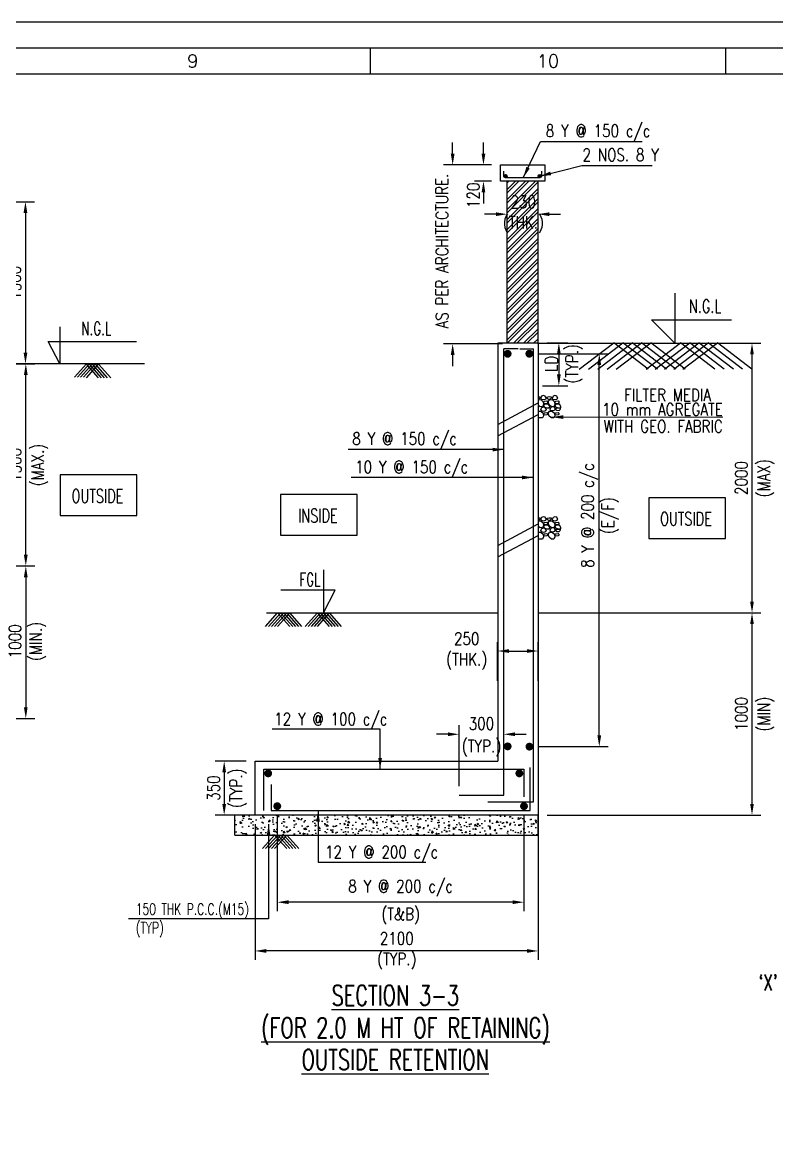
# Model space of a CAD drawing. Extents: x -69352 to 1013721, y -547461 to -186867.
# Drawn here: x 572259 to 589058, y -465684 to -441077 of the extents above; entities that cross this region are included whole.
import ezdxf
from ezdxf.enums import TextEntityAlignment as Align
from ezdxf.lldxf.tags import DXFTag

# ---------------------------------------------------------------- set-up
doc = ezdxf.new("R2010")
doc.units = 0
doc.header["$LTSCALE"] = 500
doc.header["$MEASUREMENT"] = 0
doc.header["$PDMODE"] = 35
doc.header["$PDSIZE"] = -15
doc.linetypes.add('HIDDEN2', pattern=[0.1875, 0.125, -0.0625])
doc.layers.get('DEFPOINTS').update_dxf_attribs({"color": 4})
for name, color, linetype in [('BEAM', 4, 'Continuous'), ('Layer1', 7, 'Continuous'), ('LEVEL SECTION', 3, 'Continuous'), ('PCC', 7, 'Continuous'), ('PNA', 10, 'Continuous'), ('S-BASEMENT SECTION', 4, 'Continuous'), ('S-COLUMN HATCH', 8, 'Continuous'), ('S-CONCRET LINE', 4, 'Continuous'), ('S-DIM-1', 5, 'Continuous'), ('S-DIMANTION', 5, 'Continuous'), ('S-FILLING', 9, 'Continuous'), ('S-HATCH', 253, 'Continuous'), ('S-LEVEL SECTION', 3, 'Continuous'), ('S-REINFORCEMENT', 6, 'Continuous'), ('S-RETAINING WALL', 6, 'Continuous'), ('S-SECTION MARK', 1, 'Continuous'), ('S-TEXT', 2, 'Continuous'), ('S-TEXT-1', 4, 'Continuous'), ('S-TEXT-1 @ 1', 4, 'Continuous'), ('S-TITIL', 6, 'Continuous'), ('ST', 6, 'Continuous'), ('TEXT NORMAL', 4, 'Continuous')]:
    doc.layers.add(name, color=color, linetype=linetype)
for name, color, linetype, lineweight in [('hatch', 7, 'Continuous', 5), ('RIDE-PROFILE', 8, 'Continuous', 25), ('S-CONCRETE', 4, 'Continuous', 25)]:
    doc.layers.add(name, color=color, linetype=linetype, lineweight=lineweight)
doc.styles.add('ROMANS', font='simplex.shx', dxfattribs={"width": 0.8, "height": 275})
tags = doc.linetypes.add('HIDDEN', pattern=[0.375, 0.25, -0.125]).pattern_tags.tags
tags[6:7] = [DXFTag(74, 4), DXFTag(75, 0), DXFTag(340, '0'), DXFTag(46, 1.0), DXFTag(50, 0.0), DXFTag(44, 0.0), DXFTag(45, 0.0)]
tags[4:5] = [DXFTag(74, 4), DXFTag(75, 0), DXFTag(340, '0'), DXFTag(46, 1.0), DXFTag(50, 0.0), DXFTag(44, 0.0), DXFTag(45, 0.0)]
doc.dimstyles.new('3-100', dxfattribs={"dimtxt": 250, "dimasz": 250, "dimexe": 150, "dimexo": 60, "dimgap": 75, "dimtad": 1, "dimdec": 0, "dimlfac": 0.333333, "dimzin": 0, "dimdsep": 46, "dimtxsty": 'ROMANS', "dimcen": -300, "dimclrd": 5, "dimclre": 5, "dimclrt": 4, "dimadec": 0, "dimazin": 0, "dimtfac": 1, "dimtdec": 0, "dimtix": 1, "dimtofl": 0, "dimtmove": 2, "dimatfit": 3, "dimfxl": 0, "dimtolj": 1, "dimtzin": 0, "dimarcsym": 0})
doc.dimstyles.new('dim100', dxfattribs={"dimtxt": 250, "dimasz": 250, "dimexe": 200, "dimexo": 200, "dimgap": 100, "dimtad": 1, "dimdec": 0, "dimzin": 0, "dimdsep": 46, "dimtxsty": 'ROMANS', "dimcen": 0, "dimclrd": 5, "dimclre": 5, "dimclrt": 4, "dimadec": 0, "dimazin": 0, "dimtfac": 1, "dimtdec": 0, "dimtix": 1, "dimtofl": 0, "dimtmove": 2, "dimatfit": 3, "dimfxl": 0, "dimtolj": 1, "dimtzin": 0, "dimlwd": -1, "dimlwe": -1, "dimarcsym": 0})
doc.dimstyles.new('dim33.33', dxfattribs={"dimtxt": 250, "dimasz": 250, "dimexe": 200, "dimexo": 200, "dimgap": 100, "dimtad": 1, "dimdec": 0, "dimlfac": 0.333331, "dimzin": 0, "dimdsep": 46, "dimtxsty": 'ROMANS', "dimcen": 0, "dimclrd": 5, "dimclre": 5, "dimclrt": 4, "dimadec": 0, "dimazin": 0, "dimtfac": 1, "dimtdec": 0, "dimtix": 1, "dimtofl": 0, "dimtmove": 2, "dimatfit": 3, "dimfxl": 0, "dimtolj": 1, "dimtzin": 0, "dimlwd": -1, "dimlwe": -1, "dimarcsym": 0})

# ---------------------------------------------------------------- blocks, each defined once
blk = doc.blocks.new('*D1055')
at = {"layer": 'DEFPOINTS', "color": 0}
for p in [(583743, -454223), (588504, -454223), (583743, -458723)]:
    blk.add_point(p, dxfattribs=at)
at = {"layer": 'S-DIM-1', "color": 5}
for p, q in [((583943, -454223), (588704, -454223)), ((588504, -458473), (588504, -454473)), ((583943, -458723), (588704, -458723))]:
    blk.add_line(p, q, dxfattribs=at)
for points in [[(588545, -454473), (588462, -454473), (588504, -454223)], [(588462, -458473), (588545, -458473), (588504, -458723)]]:
    blk.add_solid(points, dxfattribs=at)
at = {"layer": 'S-DIM-1', "color": 4, "char_height": 275, "attachment_point": 5, "rotation": 90, "style": 'ROMANS'}
for s, insert in [('\\A1;1000', (588266, -456473)), ('(MIN)', (588813, -456473))]:
    blk.add_mtext(s, dxfattribs=dict(at, insert=insert))
blk = doc.blocks.new('*D1056')
at = {"layer": 'DEFPOINTS', "color": 0}
for p in [(583743, -445351), (583053, -446217), (583743, -446217)]:
    blk.add_point(p, dxfattribs=at)
at = {"layer": 'S-DIM-1', "color": 5}
for p, q in [((582803, -445351), (582553, -445351)), ((583053, -446017), (583053, -445151)), ((583743, -446017), (583743, -445151)), ((583993, -445351), (584243, -445351))]:
    blk.add_line(p, q, dxfattribs=at)
for points in [[(582803, -445393), (582803, -445309), (583053, -445351)], [(583993, -445309), (583993, -445393), (583743, -445351)]]:
    blk.add_solid(points, dxfattribs=at)
at = {"layer": 'S-DIM-1', "color": 4, "insert": (583413, -445351), "char_height": 275, "attachment_point": 5, "style": 'ROMANS'}
blk.add_mtext('\\A1;230\\P(THK.)', dxfattribs=at)
blk = doc.blocks.new('*D1057')
at = {"layer": 'DEFPOINTS', "color": 0}
for p in [(577938, -458525), (583429, -458525), (577938, -460662)]:
    blk.add_point(p, dxfattribs=at)
at = {"layer": 'S-DIM-1', "color": 5}
for p, q in [((577938, -458725), (577938, -460862)), ((583429, -458725), (583429, -460862)), ((583179, -460662), (578188, -460662))]:
    blk.add_line(p, q, dxfattribs=at)
for points in [[(578188, -460620), (578188, -460703), (577938, -460662)], [(583179, -460703), (583179, -460620), (583429, -460662)]]:
    blk.add_solid(points, dxfattribs=at)
at = {"layer": 'S-DIM-1', "color": 4, "char_height": 275, "attachment_point": 5, "style": 'ROMANS'}
for s, insert in [('\\A1;8 Y @ 200 c/c', (580683, -460352)), ('(T&B)', (580683, -460971))]:
    blk.add_mtext(s, dxfattribs=dict(at, insert=insert))
blk = doc.blocks.new('*D1058')
at = {"layer": 'DEFPOINTS', "color": 0}
for p in [(583743, -458622), (577443, -458723), (577443, -461747)]:
    blk.add_point(p, dxfattribs=at)
at = {"layer": 'S-DIM-1', "color": 5}
for p, q in [((577443, -458923), (577443, -461947)), ((583743, -458822), (583743, -461947)), ((583493, -461747), (577693, -461747))]:
    blk.add_line(p, q, dxfattribs=at)
for points in [[(577693, -461705), (577693, -461789), (577443, -461747)], [(583493, -461789), (583493, -461705), (583743, -461747)]]:
    blk.add_solid(points, dxfattribs=at)
at = {"layer": 'S-DIM-1', "color": 4, "insert": (580597, -461743), "char_height": 275, "attachment_point": 5, "style": 'ROMANS'}
blk.add_mtext('\\A1;2100\\Fsimplex.shx|c1;\\P(TYP.)', dxfattribs=at)
blk = doc.blocks.new('*D1059')
at = {"layer": 'DEFPOINTS', "color": 0}
for p in [(583548, -448457), (585105, -448457), (583550, -457200)]:
    blk.add_point(p, dxfattribs=at)
at = {"layer": 'S-DIM-1', "color": 5}
for p, q in [((583748, -448457), (585305, -448457)), ((585105, -456950), (585105, -448707)), ((583750, -457200), (585305, -457200))]:
    blk.add_line(p, q, dxfattribs=at)
for points in [[(585146, -448707), (585063, -448707), (585105, -448457)], [(585063, -456950), (585146, -456950), (585105, -457200)]]:
    blk.add_solid(points, dxfattribs=at)
at = {"layer": 'S-DIM-1', "color": 4, "insert": (585118, -452057), "char_height": 275, "attachment_point": 5, "rotation": 90, "style": 'ROMANS'}
blk.add_mtext('\\A1;8 Y @ 200 c/c\\P(E/F)', dxfattribs=at)
blk = doc.blocks.new('*D1060')
at = {"layer": 'DEFPOINTS', "color": 0}
for p in [(583743, -448223), (588504, -448223), (588504, -454223)]:
    blk.add_point(p, dxfattribs=at)
at = {"layer": 'S-DIM-1', "color": 5}
for p, q in [((583943, -448223), (588704, -448223)), ((588504, -453973), (588504, -448473)), ((588704, -454223), (588704, -454223))]:
    blk.add_line(p, q, dxfattribs=at)
for points in [[(588545, -448473), (588462, -448473), (588504, -448223)], [(588462, -453973), (588545, -453973), (588504, -454223)]]:
    blk.add_solid(points, dxfattribs=at)
at = {"layer": 'S-DIM-1', "color": 4, "char_height": 275, "attachment_point": 5, "rotation": 90, "style": 'ROMANS'}
for s, insert in [('\\A1;2000', (588266, -451223)), ('(MAX)', (588813, -451223))]:
    blk.add_mtext(s, dxfattribs=dict(at, insert=insert))
blk = doc.blocks.new('*D1061')
at = {"layer": 'DEFPOINTS', "color": 0}
for p in [(582978, -456925), (581985, -458283), (582978, -458283)]:
    blk.add_point(p, dxfattribs=at)
at = {"layer": 'S-DIMANTION', "color": 5, "ltscale": 0.3}
for p, q in [((581735, -456925), (581485, -456925)), ((581985, -458083), (581985, -456725)), ((582978, -458083), (582978, -456725)), ((583228, -456925), (583478, -456925))]:
    blk.add_line(p, q, dxfattribs=at)
at = {"layer": 'S-DIMANTION', "color": 5}
for points in [[(581735, -456966), (581735, -456883), (581985, -456925)], [(583228, -456883), (583228, -456966), (582978, -456925)]]:
    blk.add_solid(points, dxfattribs=at)
at = {"layer": 'S-DIMANTION', "color": 4, "char_height": 275, "attachment_point": 5, "style": 'ROMANS'}
for s, insert in [('\\A1;300', (582482, -456687)), ('(TYP.)', (582482, -457234))]:
    blk.add_mtext(s, dxfattribs=dict(at, insert=insert))
blk = doc.blocks.new('*D1074')
at = {"layer": 'DEFPOINTS', "color": 0}
for p in [(583743, -455072), (582843, -455939), (583743, -455939)]:
    blk.add_point(p, dxfattribs=at)
at = {"layer": 'S-DIM-1', "color": 5}
for p, q in [((582843, -455739), (582843, -454872)), ((583743, -455739), (583743, -454872)), ((583093, -455072), (583493, -455072))]:
    blk.add_line(p, q, dxfattribs=at)
for points in [[(583093, -455031), (583093, -455114), (582843, -455072)], [(583493, -455114), (583493, -455031), (583743, -455072)]]:
    blk.add_solid(points, dxfattribs=at)
at = {"layer": 'S-DIM-1', "color": 4, "insert": (582154, -455072), "char_height": 275, "attachment_point": 5, "style": 'ROMANS'}
blk.add_mtext('\\A1;250\\P(THK.)', dxfattribs=at)
blk = doc.blocks.new('SHEET')
at = {"elevation": -8, "flags": 128}
blk.add_lwpolyline([(674017, -125881), (763101, -125881), (763101, -63214), (674017, -63214)], close=True, dxfattribs=at)
at = {"layer": 'PNA'}
for p, q in [((740301, -63743, -8), (740301, -64273, -8)), ((747548, -63743, -8), (747548, -64273, -8))]:
    blk.add_line(p, q, dxfattribs=at)
at = {"layer": 'PNA', "color": 1, "elevation": -8}
for points in [[(675076, -125351), (762572, -125351), (762572, -63743), (675076, -63743)], [(676135, -124822), (762042, -124822), (762042, -64273), (676135, -64273)]]:
    blk.add_lwpolyline(points, close=True, dxfattribs=at)
at = {"layer": 'PNA', "style": 'ROMANS'}
for s, height, p in [('9', 265, (736678, -64008, -8)), ('10', 264.8, (743925, -64008, -8))]:
    blk.add_text(s, height=height, dxfattribs=at).set_placement(p, align=Align.MIDDLE)
blk = doc.blocks.new('A$C1DFA76C7')
at = {"color": 253, "linetype": 'Continuous'}
for p, q in [((-118, 485), (-78, 497)), ((-78, 497), (-37, 482)), ((136, 485), (176, 497)), ((176, 497), (217, 482)), ((-207, 258), (-179, 309)), ((-207, 228), (-207, 258)), ((-179, 309), (-113, 309)), ((-149, 378), (-174, 352)), ((-174, 352), (-154, 322)), ((-154, 322), (-90, 314)), ((-98, 370), (-149, 378)), ((-90, 251), (-144, 223)), ((-136, 449), (-121, 413)), ((-134, 449), (-118, 485)), ((-121, 413), (-78, 401)), ((-113, 309), (-80, 286)), ((-78, 352), (-98, 370)), ((-90, 314), (-78, 337)), ((-80, 286), (-90, 251)), ((-78, 401), (-35, 413)), ((-75, 355), (-78, 302)), ((-78, 337), (-78, 352)), ((-78, 302), (-57, 253)), ((-17, 408), (-75, 355)), ((-66, 239), (-26, 251)), ((-57, 253), (-4, 251)), ((-37, 482), (-22, 449)), ((-35, 413), (-22, 449)), ((-26, 251), (15, 236)), ((44, 403), (-17, 408)), ((-4, 449), (4, 469)), ((24, 418), (-4, 449)), ((-4, 251), (52, 294)), ((52, 474), (4, 469)), ((82, 424), (24, 418)), ((29, 258), (75, 309)), ((47, 228), (29, 258)), ((72, 358), (44, 403)), ((103, 462), (52, 474)), ((52, 294), (72, 358)), ((75, 309), (141, 309)), ((105, 378), (80, 352)), ((80, 352), (100, 322)), ((105, 449), (82, 424)), ((100, 322), (164, 314)), ((105, 449), (103, 462)), ((156, 370), (105, 378)), ((164, 251), (110, 223)), ((118, 449), (133, 413)), ((120, 449), (136, 485)), ((133, 413), (176, 401)), ((141, 309), (174, 286)), ((176, 352), (156, 370)), ((164, 314), (176, 337)), ((174, 286), (164, 251)), ((176, 401), (219, 413)), ((179, 355), (176, 302)), ((176, 337), (176, 352)), ((176, 302), (197, 253)), ((237, 408), (179, 355)), ((197, 253), (250, 251)), ((217, 482), (232, 449)), ((219, 413), (232, 449)), ((289, 404), (237, 408)), ((250, 449), (258, 469)), ((278, 418), (250, 449)), ((250, 251), (289, 281)), ((289, 473), (258, 469)), ((289, 420), (278, 418)), ((-144, 223), (-207, 228)), ((-201, 197), (-193, 217)), ((-173, 166), (-201, 197)), ((-145, 222), (-193, 217)), ((-149, 124), (-174, 98)), ((-174, 98), (-154, 68)), ((-114, 171), (-173, 166)), ((-154, 68), (-90, 60)), ((-98, 116), (-149, 124)), ((-94, 209), (-145, 222)), ((-92, 197), (-114, 171)), ((-78, 98), (-98, 116)), ((-92, 197), (-94, 209)), ((-90, 60), (-78, 83)), ((-84, 203), (-69, 168)), ((-82, 203), (-66, 239)), ((-75, 101), (-78, 48)), ((-78, 83), (-78, 98)), ((-78, 48), (-58, 0)), ((-17, 154), (-75, 101)), ((-69, 168), (-26, 155)), ((-26, 155), (17, 168)), ((44, 149), (-17, 154)), ((0, 0), (52, 40)), ((15, 236), (30, 203)), ((17, 168), (30, 203)), ((72, 104), (44, 149)), ((110, 223), (47, 228)), ((52, 40), (72, 104)), ((105, 124), (80, 98)), ((80, 98), (100, 68)), ((100, 68), (164, 60)), ((156, 116), (105, 124)), ((118, 195), (133, 159)), ((120, 195), (136, 231)), ((133, 159), (176, 147)), ((136, 231), (176, 243)), ((176, 98), (156, 116)), ((164, 60), (176, 83)), ((176, 243), (217, 228)), ((176, 147), (219, 159)), ((179, 101), (176, 48)), ((176, 83), (176, 98)), ((176, 48), (196, 0)), ((237, 154), (179, 101)), ((217, 228), (232, 195)), ((219, 159), (232, 195)), ((289, 150), (237, 154))]:
    blk.add_line(p, q, dxfattribs=at)
at = {"color": 253}
for p, q in [((196, 0), (289, 0, -10)), ((-58, 0), (0, 0))]:
    blk.add_line(p, q, dxfattribs=at)
blk = doc.blocks.new('*D1123')
at = {"layer": 'DEFPOINTS', "color": 0}
for p in [(583743, -448217), (583638, -449167), (584205, -449167)]:
    blk.add_point(p, dxfattribs=at)
at = {"layer": 'S-DIMANTION', "color": 5, "ltscale": 0.3}
for p, q in [((583943, -448217), (584405, -448217)), ((584205, -448467), (584205, -448917)), ((583838, -449167), (584405, -449167))]:
    blk.add_line(p, q, dxfattribs=at)
at = {"layer": 'S-DIMANTION', "color": 5}
for points in [[(584247, -448467), (584163, -448467), (584205, -448217)], [(584163, -448917), (584247, -448917), (584205, -449167)]]:
    blk.add_solid(points, dxfattribs=at)
at = {"layer": 'S-DIMANTION', "color": 4, "insert": (584315, -448679), "char_height": 275, "attachment_point": 5, "rotation": 90, "style": 'ROMANS'}
blk.add_mtext('\\A1;{LD\\P(TYP.)}', dxfattribs=at)
blk = doc.blocks.new('*D1127')
at = {"layer": 'DEFPOINTS', "color": 0}
for p in [(577443, -457523), (576756, -458723), (577443, -458723)]:
    blk.add_point(p, dxfattribs=at)
at = {"layer": 'S-DIM-1', "color": 5}
for p, q in [((577243, -457523), (576556, -457523)), ((577243, -458723), (576556, -458723))]:
    blk.add_line(p, q, dxfattribs=at)
at = {"layer": 'S-DIM-1', "color": 5, "lineweight": -3}
blk.add_line((576756, -457773), (576756, -458473), dxfattribs=at)
at = {"layer": 'S-DIM-1', "color": 5}
for points in [[(576798, -457773), (576715, -457773), (576756, -457523)], [(576715, -458473), (576798, -458473), (576756, -458723)]]:
    blk.add_solid(points, dxfattribs=at)
at = {"layer": 'S-DIM-1', "color": 4, "char_height": 275, "attachment_point": 5, "rotation": 90, "style": 'ROMANS'}
for s, insert in [('\\A1;350', (576519, -458123)), ('(TYP.)', (577066, -458123))]:
    blk.add_mtext(s, dxfattribs=dict(at, insert=insert))
blk = doc.blocks.new('*D1135')
at = {"layer": 'DEFPOINTS', "color": 0}
for p in [(582903, -444256), (582527, -444616), (582903, -444616)]:
    blk.add_point(p, dxfattribs=at)
at = {"layer": 'S-DIM-1', "color": 5}
for p, q in [((582527, -444006), (582527, -443756)), ((582703, -444256), (582327, -444256)), ((582703, -444616), (582327, -444616)), ((582527, -444866), (582527, -445116))]:
    blk.add_line(p, q, dxfattribs=at)
for points in [[(582485, -444006), (582568, -444006), (582527, -444256)], [(582568, -444866), (582485, -444866), (582527, -444616)]]:
    blk.add_solid(points, dxfattribs=at)
at = {"layer": 'S-DIM-1', "color": 4, "insert": (582302, -444931), "char_height": 275, "attachment_point": 5, "rotation": 90, "style": 'ROMANS'}
blk.add_mtext('\\A1;120', dxfattribs=at)
blk = doc.blocks.new('*D1136')
at = {"layer": 'DEFPOINTS', "color": 0}
for p in [(582903, -444256), (581841, -448234), (583153, -448234)]:
    blk.add_point(p, dxfattribs=at)
at = {"layer": 'S-DIMANTION', "color": 5, "linetype": 'ByBlock', "ltscale": 20}
for p, q in [((581841, -444006), (581841, -443756)), ((582703, -444256), (581641, -444256)), ((582953, -448234), (581641, -448234)), ((581841, -448484), (581841, -448734))]:
    blk.add_line(p, q, dxfattribs=at)
at = {"layer": 'S-DIMANTION', "color": 5}
for points in [[(581800, -444006), (581883, -444006), (581841, -444256)], [(581883, -448484), (581800, -448484), (581841, -448234)]]:
    blk.add_solid(points, dxfattribs=at)
at = {"layer": 'S-DIMANTION', "color": 4, "lineweight": -2, "insert": (581604, -446245), "char_height": 275, "attachment_point": 5, "rotation": 90, "style": 'ROMANS'}
blk.add_mtext('\\A1; AS PER ARCHITECTURE.', dxfattribs=at)
blk = doc.blocks.new('*D1016')
at = {"layer": 'DEFPOINTS', "color": 0}
for p in [(570087, -453180), (570777, -456572), (572341, -456572)]:
    blk.add_point(p, dxfattribs=at)
at = {"layer": 'S-DIM-1', "color": 5}
for p, q in [((570287, -453180), (572541, -453180)), ((572341, -453430), (572341, -456322)), ((570977, -456572), (572541, -456572))]:
    blk.add_line(p, q, dxfattribs=at)
for points in [[(572382, -453430), (572299, -453430), (572341, -453180)], [(572299, -456322), (572382, -456322), (572341, -456572)]]:
    blk.add_solid(points, dxfattribs=at)
at = {"layer": 'S-DIM-1', "color": 4, "insert": (572376, -454856), "char_height": 275, "attachment_point": 5, "rotation": 90, "style": 'ROMANS'}
blk.add_mtext('\\A1;1000\\P(MIN.)', dxfattribs=at)
blk = doc.blocks.new('*D1017')
at = {"layer": 'DEFPOINTS', "color": 0}
for p in [(570777, -448680), (572341, -448680), (570777, -453180)]:
    blk.add_point(p, dxfattribs=at)
at = {"layer": 'S-DIM-1', "color": 5}
for p, q in [((570977, -448680), (572541, -448680)), ((572341, -452930), (572341, -448930)), ((570977, -453180), (572541, -453180))]:
    blk.add_line(p, q, dxfattribs=at)
for points in [[(572382, -448930), (572299, -448930), (572341, -448680)], [(572299, -452930), (572382, -452930), (572341, -453180)]]:
    blk.add_solid(points, dxfattribs=at)
at = {"layer": 'S-DIM-1', "color": 4, "char_height": 275, "attachment_point": 5, "rotation": 90, "style": 'ROMANS'}
for s, insert in [('(MAX.)', (572650, -450930)), ('\\A1;1500', (572103, -450930))]:
    blk.add_mtext(s, dxfattribs=dict(at, insert=insert))
blk = doc.blocks.new('*D1019')
at = {"layer": 'DEFPOINTS', "color": 0}
for p in [(570777, -445074), (570777, -448680), (572333, -448680)]:
    blk.add_point(p, dxfattribs=at)
at = {"layer": 'S-DIM-1', "color": 5}
for p, q in [((570977, -445074), (572533, -445074)), ((572333, -445324), (572333, -448430)), ((570977, -448680), (572533, -448680))]:
    blk.add_line(p, q, dxfattribs=at)
for points in [[(572375, -445324), (572291, -445324), (572333, -445074)], [(572291, -448430), (572375, -448430), (572333, -448680)]]:
    blk.add_solid(points, dxfattribs=at)
at = {"layer": 'S-DIM-1', "color": 4, "insert": (572096, -446877), "char_height": 275, "attachment_point": 5, "rotation": 90, "style": 'ROMANS'}
blk.add_mtext('\\A1;1500', dxfattribs=at)

msp = doc.modelspace()

# ---------------------------------------------------------------- hatches: boundary and pattern name
at = {"layer": 'PCC'}
h = msp.add_hatch(dxfattribs=at)
h.set_pattern_fill('AR-CONC', color=8, scale=45, style=0)
h.set_pattern_definition([(130, (1251344.64, -635295.53), (-322.76708, -28.23846), [33.75, -371.25]), (185, (1251344.64, -635295.53), (62.4381, 338.48646), [27, -297]), (79.5486, (1251317.74, -635297.88), (-260.32922, 310.2478), [28.68309, -315.51395]), (133.8158, (1251344.64, -635205.53), (-480.25847, -74.48356), [50.625, -556.875]), (83.3644, (1251304.6, -635211.73), (-420.59822, 438.35304), [43.02463, -473.27085]), (188.8158, (1251344.64, -635205.53), (-420.59788, 438.35337), [40.5, -445.5]), (159, (1251299.64, -635228.03), (-268.60817, -181.1785), [33.75, -371.25]), (214, (1251299.64, -635228.03), (-109.4919, 326.31752), [27, -297]), (108.5486, (1251277.26, -635243.13), (-378.10018, 145.13872), [28.68309, -315.51395]), (142.5, (1251344.64, -635295.53), (-5.471935, 149.802234), [0, -293.4, 0, -301.5, 0, -298.125]), (172.5, (1251344.64, -635295.53), (-118.381292, 177.48527), [0, -171.9, 0, -286.65, 0, -113.625]), (212.5, (1251444.99, -635295.53), (-240.220096, -10.149692), [0, -112.5, 0, -351, 0, -465.75]), (222.5, (1251489.99, -635295.53), (-262.433776, 45.04724), [0, -146.25, 0, -233.1, 0, -330.75])])
h.paths.add_polyline_path([(583743.253, -459173.07), (576993.259, -459173.075), (576993.259, -458723.272), (583743.253, -458723.271)])
at = {"layer": 'S-HATCH'}
h = msp.add_hatch(dxfattribs=at)
h.set_pattern_fill('ANSI32', color=256, scale=420, style=0)
h.set_pattern_definition([(45, (-8159484.46, -54834.03), (-111.369318, 111.369318), []), (45, (-8159410.22, -54834.03), (-111.369318, 111.369318), [])])
h.paths.add_polyline_path([(583743.259, -448223.271), (583743.259, -444616.948), (583053.259, -444616.948), (583053.259, -448223.271)])
h.paths.add_polyline_path([(582830.565, -444752.842), (582830.565, -445949.271), (583996.041, -445949.271), (583996.041, -444752.842)], flags=24)

# ---------------------------------------------------------------- linework, layer by layer
at = {"color": 4, "lineweight": 5}
msp.add_line((583743.259, -444616.364, -206.322), (583053.259, -444616.297, -206.322), dxfattribs=at)
at = {"layer": 'BEAM', "linetype": 'ByBlock', "lineweight": -2, "ltscale": 20}
msp.add_line((583743.259, -444616.948, 9.749), (583053.259, -444616.948, -206.321), dxfattribs=at)
at = {"layer": 'hatch', "color": 9, "linetype": 'HIDDEN2', "lineweight": -2, "ltscale": 500}
msp.add_line((583743.259, -448223.271, 225.819), (583053.259, -448223.271, 225.819), dxfattribs=at)
at = {"layer": 'Layer1', "linetype": 'Continuous'}
for p, q in [((573424.014, -448979.777, -0.153), (573693.576, -448680.014, -0.153)), ((573491.257, -448979.777, -0.153), (573760.819, -448680.014, -0.153)), ((573558.5, -448979.777, -0.153), (573828.062, -448680.014, -0.153)), ((573625.743, -448979.777, -0.153), (573895.305, -448680.014, -0.153)), ((573691.197, -448989.634, -0.153), (573960.485, -448690.176, -0.153)), ((573961.074, -448989.939, -0.153), (573691.787, -448690.481, -0.153)), ((574028.044, -448989.634, -0.153), (573758.756, -448690.176, -0.153)), ((574095.287, -448989.634, -0.153), (573825.999, -448690.176, -0.153)), ((574162.53, -448989.634, -0.153), (573893.242, -448690.176, -0.153)), ((574229.773, -448989.634, -0.153), (573960.485, -448690.176, -0.153)), ((577676.525, -454523.034, 225.819), (577946.086, -454223.271, 225.819)), ((577743.768, -454523.034, 225.819), (578013.329, -454223.271, 225.819)), ((577811.011, -454523.034, 225.819), (578080.572, -454223.271, 225.819)), ((577878.254, -454523.034, 225.819), (578147.815, -454223.271, 225.819)), ((577945.497, -454523.034, 225.819), (578214.785, -454223.576, 225.819)), ((578215.374, -454523.338, 225.819), (577946.086, -454223.88, 225.819)), ((578282.343, -454523.034, 225.819), (578013.056, -454223.576, 225.819)), ((578349.586, -454523.034, 225.819), (578080.299, -454223.576, 225.819)), ((578416.83, -454523.034, 225.819), (578147.542, -454223.576, 225.819)), ((578484.073, -454523.034, 225.819), (578214.785, -454223.576, 225.819)), ((578561.573, -454523.034, 225.819), (578831.134, -454223.271, 225.819)), ((578628.816, -454523.034, 225.819), (578898.377, -454223.271, 225.819)), ((578696.059, -454523.034, 225.819), (578965.62, -454223.271, 225.819)), ((578763.302, -454523.034, 225.819), (579032.863, -454223.271, 225.819)), ((578830.545, -454523.034, 225.819), (579099.833, -454223.576, 225.819)), ((579100.422, -454523.338, 225.819), (578831.134, -454223.88, 225.819)), ((579167.391, -454523.034, 225.819), (578898.104, -454223.576, 225.819)), ((579234.634, -454523.034, 225.819), (578965.347, -454223.576, 225.819)), ((579301.878, -454523.034, 225.819), (579032.59, -454223.576, 225.819)), ((579369.121, -454523.034, 225.819), (579099.833, -454223.576, 225.819))]:
    msp.add_line(p, q, dxfattribs=at)
at = {"layer": 'PCC', "color": 8}
for p, q in [((582843.259, -454223.271, 225.819), (582843.259, -454673.271, 225.819)), ((577443.259, -458723.271, 225.819), (576993.259, -458723.271, 225.819)), ((576993.259, -459173.076, 225.819), (576993.259, -458723.271, 225.819)), ((583743.259, -459173.069, 225.819), (583743.259, -458723.271, 225.819)), ((576993.259, -459173.076, 225.819), (583743.259, -459173.069, 225.819))]:
    msp.add_line(p, q, dxfattribs=at)
at = {"layer": 'PCC', "color": 8, "elevation": 225.819}
msp.add_lwpolyline([(583743.259, -458723.271), (583743.253, -459173.069)], dxfattribs=at)
at = {"layer": 'RIDE-PROFILE', "color": 2, "linetype": 'HIDDEN', "ltscale": 1000}
for p, q in [((582843.259, -450030.078, 225.821), (583743.259, -449550.934, 225.821)), ((582843.259, -450284.977, 225.821), (583743.259, -449805.834, 225.821)), ((582843.259, -452724.276, 225.821), (583743.259, -452245.132, 225.821)), ((582843.259, -452979.175, 225.821), (583743.259, -452500.031, 225.821))]:
    msp.add_line(p, q, dxfattribs=at)
at = {"layer": 'S-BASEMENT SECTION', "linetype": 'ByBlock', "lineweight": -2, "ltscale": 20}
for p, q in [((583053.259, -448223.271, 225.819), (583053.259, -444616.948, 221.3)), ((583743.259, -448223.271, 225.819), (583743.259, -444616.948, 221.3)), ((583053.259, -448223.271, 225.819), (582843.259, -448223.271, 225.819)), ((582843.259, -448223.271, 225.819), (582843.259, -457523.271, 225.819)), ((583743.259, -448223.271, 225.819), (588688.461, -448223.271, 225.819)), ((583743.259, -448223.271, 225.819), (583743.259, -458723.271, 225.819)), ((583743.259, -458723.271, 225.819), (577443.259, -458723.271, 225.819))]:
    msp.add_line(p, q, dxfattribs=at)
at = {"layer": 'S-COLUMN HATCH', "color": 6, "elevation": 225.819}
msp.add_lwpolyline([(582621.933, -458427.208), (583637.888, -458427.208)], dxfattribs=at)
at = {"layer": 'S-CONCRET LINE', "elevation": -206.322}
msp.add_lwpolyline([(582903.259, -444616.297), (582903.259, -444256.297), (583893.259, -444256.297), (583893.259, -444616.297)], close=True, dxfattribs=at)
at = {"layer": 'S-CONCRETE', "lineweight": -2, "ltscale": 20}
for p, q in [((577443.259, -458723.271, 225.819), (577443.259, -457523.271, 225.819)), ((577443.259, -457523.271, 225.819), (582843.259, -457523.271, 225.819)), ((583743.259, -458723.271, 225.819), (583743.259, -458723.271, 225.819)), ((583743.259, -460253.84, 225.819), (583743.259, -460253.84, 225.819))]:
    msp.add_line(p, q, dxfattribs=at)
at = {"layer": 'S-FILLING', "color": 8, "linetype": 'ByBlock', "lineweight": -2}
for p, q in [((584660.322, -448802.938, 225.819), (585426.205, -448216.839, 225.819)), ((584866.006, -448802.938, 225.819), (585631.89, -448216.839, 225.819)), ((585071.691, -448802.938, 225.819), (585837.574, -448216.839, 225.819)), ((585277.375, -448802.938, 225.819), (586043.259, -448216.839, 225.819)), ((586192.089, -448802.938, 225.819), (585426.205, -448216.839, 225.819)), ((585483.06, -448802.938, 225.819), (586248.943, -448216.839, 225.819)), ((586397.773, -448802.938, 225.819), (585631.89, -448216.839, 225.819)), ((586603.458, -448802.938, 225.819), (585837.574, -448216.839, 225.819)), ((586809.142, -448802.938, 225.819), (586043.259, -448216.839, 225.819)), ((586145.165, -448802.938, 225.819), (586911.049, -448216.839, 225.819)), ((587014.827, -448802.938, 225.819), (586248.943, -448216.839, 225.819)), ((586350.849, -448802.938, 225.819), (587116.733, -448216.839, 225.819)), ((586556.534, -448802.938, 225.819), (587322.418, -448216.839, 225.819)), ((586762.218, -448802.938, 225.819), (587528.102, -448216.839, 225.819)), ((587676.932, -448802.938, 225.819), (586911.049, -448216.839, 225.819)), ((586967.903, -448802.938, 225.819), (587733.787, -448216.839, 225.819)), ((587882.617, -448802.938, 225.819), (587116.733, -448216.839, 225.819)), ((588088.301, -448802.938, 225.819), (587322.418, -448216.839, 225.819)), ((588293.986, -448802.938, 225.819), (587528.102, -448216.839, 225.819)), ((588499.67, -448796.902, 225.819), (587733.787, -448210.803, 225.819)), ((577610.064, -459469.939, 225.819), (577879.625, -459170.176, 225.819)), ((577677.307, -459469.939, 225.819), (577946.868, -459170.176, 225.819)), ((577744.55, -459469.939, 225.819), (578014.112, -459170.176, 225.819)), ((577811.793, -459469.939, 225.819), (578081.355, -459170.176, 225.819)), ((577879.036, -459469.939, 225.819), (578148.324, -459170.481, 225.819)), ((578148.913, -459470.243, 225.819), (577879.625, -459170.785, 225.819)), ((578215.883, -459469.939, 225.819), (577946.595, -459170.481, 225.819)), ((578283.126, -459469.939, 225.819), (578013.838, -459170.481, 225.819)), ((578350.369, -459469.939, 225.819), (578081.081, -459170.481, 225.819)), ((578417.612, -459469.939, 225.819), (578148.324, -459170.481, 225.819))]:
    msp.add_line(p, q, dxfattribs=at)
at = {"layer": 'S-LEVEL SECTION'}
for p, q in [((574979.514, -448680.319, -0.153), (570777.173, -448680.319, -0.153)), ((577699.287, -454223.271, 225.819), (582843.259, -454223.271, 225.819))]:
    msp.add_line(p, q, dxfattribs=at)
for points, elevation in [([(586786.491, -447105.88), (586786.491, -448223.271), (586267.489, -447702.482), (588046.675, -447702.482)], 225.819), ([(573100.155, -447854.759), (573100.155, -448680.319), (572840.654, -448186.769), (574804.101, -448186.769)], -7.672), ([(578965.62, -453261.988), (578965.62, -454223.271), (579229.121, -453717.398), (578018.898, -453717.398)], 225.819)]:
    msp.add_lwpolyline(points, dxfattribs=dict(at, elevation=elevation))
at = {"layer": 'S-REINFORCEMENT', "color": 5, "elevation": -206.322}
msp.add_lwpolyline([(583818.259, -444391.297), (583818.259, -444503.797, -0.414213562), (583780.759, -444541.297), (583015.759, -444541.297, -0.414213562), (582978.259, -444503.797), (582978.259, -444391.297)], format="xyb", dxfattribs=at)
at = {"layer": 'S-REINFORCEMENT', "color": 5, "const_width": 37.5, "elevation": -206.322}
for points in [[(582997.009, -444503.797, 1), (583034.509, -444503.797, 1)], [(583799.509, -444503.797, -1), (583762.009, -444503.797, -1)]]:
    msp.add_lwpolyline(points, format="xyb", close=True, dxfattribs=at)
at = {"layer": 'S-REINFORCEMENT', "color": 5}
for centre in [(583015.759, -444503.797, -206.322), (583780.759, -444503.797, -206.322)]:
    msp.add_circle(centre, 37.5, dxfattribs=at)
at = {"layer": 'S-RETAINING WALL', "color": 4}
msp.add_line((583743.259, -454223.271, 225.819), (587387.764, -454223.271, 225.819), dxfattribs=at)
at = {"layer": 'S-TEXT-1', "ltscale": 0.3}
for points, elevation in [([(574811.324, -451152.285), (573106.34, -451152.285), (573106.34, -452059.854), (574811.324, -452059.854)], -246.041), ([(579717.654, -451588.419), (578012.67, -451588.419), (578012.67, -452495.987), (579717.654, -452495.987)], 9.84), ([(587910.574, -451659.897), (586205.59, -451659.897), (586205.59, -452567.465), (587910.574, -452567.465)], 9.84)]:
    msp.add_lwpolyline(points, close=True, dxfattribs=dict(at, elevation=elevation))
at = {"layer": 'ST', "color": 6}
msp.add_line((583299.057, -448349.958, 225.819), (582978.129, -448349.958, 225.819), dxfattribs=at)
at = {"layer": 'ST', "color": 6, "elevation": 225.819}
for points in [[(581984.881, -458282.928), (582978.129, -458282.928), (582978.129, -448349.958)], [(583336.948, -448349.958), (583637.888, -448349.958)], [(583637.888, -458427.208), (583637.888, -448349.958)], [(577804.005, -458044.914), (577804.005, -458621.661), (583565.201, -458621.669), (583565.201, -457663.867)], [(577639.184, -458621.657), (577639.184, -458621.657), (577639.184, -457703.645), (583421.75, -457703.637), (583421.75, -458319.623)]]:
    msp.add_lwpolyline(points, dxfattribs=at)
at = {"layer": 'ST', "const_width": 86.965}
for points, elevation in [([(583108.802, -448455.619, 1), (583021.947, -448459.988, 1)], 225.819), ([(583591.311, -448454.421, 1), (583504.456, -448458.79, 1)], 451.638), ([(583109.164, -457192.501, 1), (583022.31, -457196.87, 1)], 225.819), ([(583593.731, -457198.047, 1), (583506.877, -457202.416, 1)], 225.819), ([(577692.287, -457792.767, -1), (577779.142, -457797.136, -1)], 225.819), ([(583369.005, -457792.767, 1), (583282.15, -457797.136, 1)], 225.819), ([(577894.602, -458527.057, 1), (577981.456, -458522.688, 1)], 225.819), ([(583472.289, -458527.057, -1), (583385.434, -458522.688, -1)], 225.819)]:
    msp.add_lwpolyline(points, format="xyb", close=True, dxfattribs=dict(at, elevation=elevation))

# ---------------------------------------------------------------- block references
at = {"xscale": 1.09088535620405, "yscale": 1.09088535620405, "zscale": 1.09088535620405}
msp.add_blockref('SHEET', (-227575.254, -372117.825, 8.203), dxfattribs=at)
at = {"color": 0, "xscale": -1}
for p in [(584038.699, -449885.474, 244.784), (584038.699, -452579.672, 244.784)]:
    msp.add_blockref('A$C1DFA76C7', p, dxfattribs=at)

# ---------------------------------------------------------------- texts
at = {"layer": 'LEVEL SECTION', "style": 'ROMANS', "width": 0.65}
for s, p in [('N.G.L', (573574.367, -448045.973, -0.153)), ('FGL', (578432.012, -453629.738, 225.819))]:
    msp.add_text(s, height=300, dxfattribs=at).set_placement(p)
at = {"layer": 'S-SECTION MARK', "style": 'ROMANS', "width": 0.7}
msp.add_text("`X'", height=350, dxfattribs=at).set_placement((588863.552, -462448.5, -165.664), align=Align.MIDDLE)
at = {"layer": 'S-TEXT', "color": 2, "ltscale": 11, "style": 'ROMANS', "width": 0.7}
for s, p in [('N.G.L', (587460.255, -447548.146, -62.153)), ('OUTSIDE', (573935.452, -451772.257, -318.034)), ('INSIDE', (578841.782, -452208.39, -62.153)), ('OUTSIDE', (587034.702, -452279.868, -62.153))]:
    msp.add_text(s, height=300, dxfattribs=at).set_placement(p, align=Align.CENTER)
at = {"layer": 'S-TEXT-1 @ 1', "style": 'ROMANS', "width": 0.8}
for s, p in [('8 Y @ 150 c/c', (583913.759, -443495.542, -206.322)), ('2 NOS. 8 Y', (584731.87, -444030.064, -206.322)), ('FILTER MEDIA', (585656.796, -449373.298, -1.409)), ('10 mm AGREGATE', (585166.297, -449696.865, -1.409)), ('WITH GEO. FABRIC', (585202.522, -450072.673, -1.409)), ('8 Y @ 150 c/c', (579607.217, -450345.598, 195.91)), ('10 Y @ 150 c/c', (579670.533, -450975.865, 195.91)), ('12 Y @ 100 c/c', (577870.503, -456587.354, 195.741)), ('12 Y @ 200 c/c', (579001.452, -459545.642, 165.664))]:
    msp.add_text(s, height=275, dxfattribs=at).set_placement(p, align=Align.MIDDLE_LEFT)
at = {"layer": 'S-TITIL', "style": 'ROMANS', "width": 0.7}
msp.add_text('%%USECTION 3-3', height=450, dxfattribs=at).set_placement((580564.97, -462737.087, 225.819), align=Align.MIDDLE_CENTER)
at = {"layer": 'S-TITIL', "color": 6, "style": 'ROMANS', "width": 0.7}
for s, p in [('%%U(FOR 2.0 M HT OF RETAINING)', (580789.388, -463488.992, 225.819)), ('%%UOUTSIDE RETENTION', (580563.763, -464167.347, 225.819))]:
    msp.add_text(s, height=450, dxfattribs=at).set_placement(p, align=Align.MIDDLE)
at = {"layer": 'TEXT NORMAL', "style": 'ROMANS', "width": 0.7}
for s, p in [('150 THK P.C.C.(M15)', (574789.038, -460940.582, 225.819)), ('(TYP)', (574789.038, -461357.035, 225.819))]:
    msp.add_text(s, height=250, dxfattribs=at).set_placement(p)

# ---------------------------------------------------------------- dimensions: what is measured, and where the dimension line sits
at = {"layer": 'S-DIM-1'}
dim = msp.add_linear_dim(base=(582526.509, -444616.297, -206.322), p1=(582903.259, -444256.297, -206.322), p2=(582903.259, -444616.297, -206.322), angle=90, dimstyle='dim33.33', dxfattribs=at)
dim.commit()
dim.dimension.update_dxf_attribs({"geometry": '*D1135', "text_midpoint": (582301.509, -444930.873, -206.322), "dimtype": 160})
for base, p1, p2, angle, text, override, picture, middle in [((572333.157, -448680.319, 215.826), (570777.173, -445073.995, 215.826), (570777.173, -448680.319, -0.153), 90, '1500', {"dimtxsty": 'ROMANS'}, '*D1019', (572095.657, -446877.157, 215.826)), ((588503.728, -454223.271, 225.819), (583743.259, -458723.271, 225.819), (583743.259, -454223.271, 225.819), 90, '1000\\X(MIN)', {"dimtxsty": 'ROMANS'}, '*D1055', (588503.728, -456473.271, 225.819)), ((576756.473, -458723.271, 195.741), (577443.259, -457523.271, 225.819), (577443.259, -458723.271, 195.741), 90, '350\\X(TYP.)', {"dimtxt": 250, "dimasz": 250, "dimtxsty": 'ROMANS', "dimtofl": 1, "dimtmove": 0, "dimlwd": 65533}, '*D1127', (576756.473, -458123.271, 195.741)), ((577938.029, -460661.64, 225.819), (583428.861, -458524.873, 225.819), (577938.029, -458524.873, 225.819), 180, '8 Y @ 200 c/c\\X(T&B)', {"dimtxsty": 'ROMANS'}, '*D1057', (580683.445, -460661.64, 225.819))]:
    dim = msp.add_linear_dim(base=base, p1=p1, p2=p2, angle=angle, text=text, dimstyle='dim33.33', override=override, dxfattribs=at)
    dim.commit()
    dim.dimension.update_dxf_attribs({"geometry": picture, "text_midpoint": middle})
dim = msp.add_linear_dim(base=(583743.259, -445351.056, 9.749), p1=(583053.259, -446217.364, 9.749), p2=(583743.259, -446217.364, 9.749), angle=180, text='<>\\X(THK.)', dimstyle='dim33.33', dxfattribs=at)
dim.commit()
dim.dimension.update_dxf_attribs({"geometry": '*D1056', "text_midpoint": (583413.303, -445351.056, 9.749), "dimtype": 160})
for base, p1, p2, text, picture, middle in [((588503.728, -448223.271, 9.84), (588503.728, -454223.271, 9.84), (583743.259, -448223.271, 225.819), '<>\\X(MAX)', '*D1060', (588503.728, -451223.271, 9.84)), ((572340.686, -448680.319, -0.153), (570777.173, -453180.319, -0.153), (570777.173, -448680.319, -0.153), '<>\\X(MAX.)', '*D1017', (572340.686, -450930.319, -0.153))]:
    dim = msp.add_linear_dim(base=base, p1=p1, p2=p2, angle=90, text=text, dimstyle='dim33.33', dxfattribs=at)
    dim.commit()
    dim.dimension.update_dxf_attribs({"geometry": picture, "text_midpoint": middle})
for base, p1, p2, angle, text, override, picture, middle in [((585104.534, -448456.606, 513.791), (583550.304, -457200.231, 225.819), (583547.883, -448456.606, 451.638), 90, '8 Y @ 200 c/c\\P(E/F)', {"dimtmove": 1}, '*D1059', (585682.798, -452057.056, 513.791)), ((572340.686, -456572.319, -0.153), (570087.173, -453180.319, 0.015), (570777.173, -456572.319, 0.015), 90, '1000\\X(MIN.)', {"dimtmove": 1}, '*D1016', (572914.269, -454855.702, -0.153)), ((583743.259, -455072.362, 225.819), (582843.259, -455938.669, 225.819), (583743.259, -455938.669, 225.819), 180, '250\\X(THK.)', {"dimtxsty": 'ROMANS'}, '*D1074', (582154.056, -455072.362, 225.819)), ((577443.259, -461746.951, 225.819), (583743.253, -458621.669, 225.819), (577443.259, -458723.271, 225.819), 180, '<>\\Fsimplex.shx|c1;\\X(TYP.)', {"dimtmove": 1}, '*D1058', (580597.14, -462281.602, 225.819))]:
    dim = msp.add_linear_dim(base=base, p1=p1, p2=p2, angle=angle, text=text, dimstyle='dim33.33', override=override, dxfattribs=at)
    dim.commit()
    dim.dimension.update_dxf_attribs({"geometry": picture, "text_midpoint": middle, "dimtype": 160})
at = {"layer": 'S-DIMANTION', "linetype": 'ByBlock', "lineweight": -2, "ltscale": 20}
dim = msp.add_linear_dim(base=(581841.416, -448234.02, -211.497), p1=(582903.259, -444256.297, -206.322), p2=(583153.259, -448234.02, -211.665), angle=90, text=' AS PER ARCHITECTURE.', dimstyle='dim33.33', dxfattribs=at)
dim.commit()
dim.dimension.update_dxf_attribs({"geometry": '*D1136', "text_midpoint": (581603.916, -446245.159, -211.497)})
at = {"layer": 'S-DIMANTION', "ltscale": 0.3}
dim = msp.add_linear_dim(base=(584205.052, -449167.035, 437.279), p1=(583743.259, -448216.948, 221.3), p2=(583637.888, -449167.035, 437.279), angle=90, text='{LD\\P(TYP.)}', dimstyle='dim33.33', override={"dimtxsty": 'ROMANS'}, dxfattribs=at)
dim.commit()
dim.dimension.update_dxf_attribs({"geometry": '*D1123', "text_midpoint": (584314.896, -448678.541, 437.279), "dimtype": 160})
dim = msp.add_linear_dim(base=(582978.129, -456924.555, 225.819), p1=(581984.881, -458282.928, 225.819), p2=(582978.129, -458282.928, 225.819), text='300\\X(TYP.)', dimstyle='dim33.33', dxfattribs=at)
dim.commit()
dim.dimension.update_dxf_attribs({"geometry": '*D1061', "text_midpoint": (582481.505, -456924.555, 225.819)})

# ---------------------------------------------------------------- leaders
at = {"color": 0}
msp.add_leader([(584051.619, -449866.698, 8.431), (587858.114, -449859.444, 8.431)], dimstyle='dim33.33', override={"dimgap": 100, "dimtad": 0}, dxfattribs=at)
for points in [[(580226.176, -457703.643, 195.741), (580226.175, -456812.354, 195.741), (577825.428, -456812.354, 195.741)], [(578845.78, -458621.662, 165.664), (578845.78, -459770.642, 165.664), (581246.527, -459770.642, 165.664)]]:
    msp.add_leader(points, dimstyle='dim100', override={"dimtad": 0, "dimarcsym": 1})
at = {"layer": 'S-DIM-1'}
for points, dimstyle in [([(583412.759, -444541.297, -206.322), (583793.759, -443735.542, -206.322), (586059.328, -443735.542, -206.322)], 'dim33.33'), ([(583780.759, -444503.797, -206.322), (584713.105, -444270.064, -206.322), (586280.475, -444270.064, -206.322)], 'dim33.33'), ([(582978.129, -450589.662, 195.91), (579518.645, -450589.662, 195.91)], 'dim100'), ([(583637.888, -451209.986, 195.91), (579581.961, -451209.987, 195.91)], 'dim100')]:
    msp.add_leader(points, dimstyle=dimstyle, dxfattribs=at)
at = {"layer": 'S-DIMANTION', "linetype": 'ByBlock', "lineweight": -2, "ltscale": 20}
msp.add_leader([(577744.845, -458925.406, 225.819), (577744.845, -461028.906, 225.819), (574625.345, -461028.906, 225.819)], dimstyle='3-100', dxfattribs=at)

doc.saveas('drawing.dxf')
